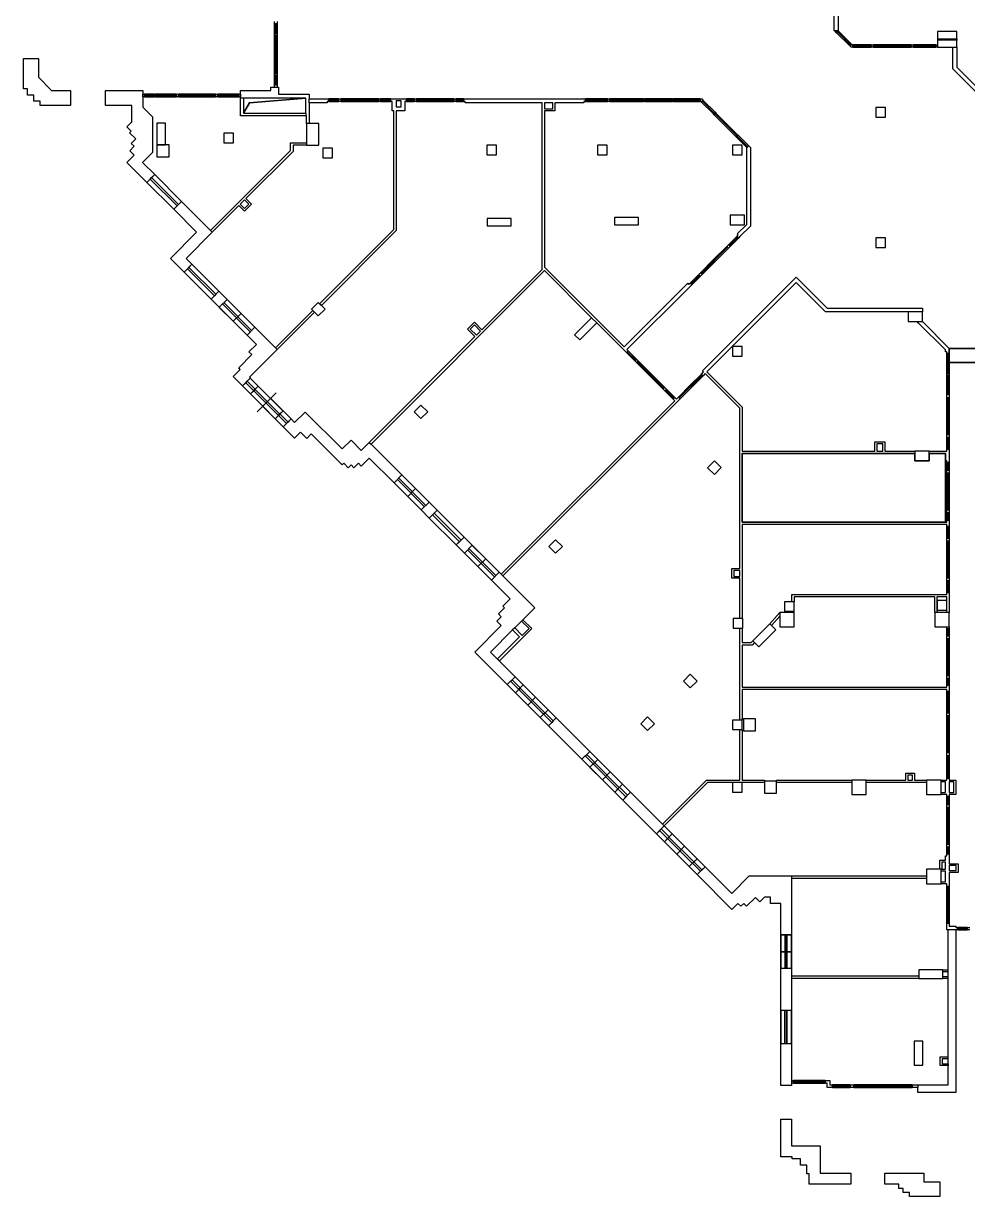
# Model space of a CAD drawing. Header units: millimetres. Extents: x 468 to 77378, y 182 to 76717.
# Drawn here: x 5956 to 45616, y 1164 to 50442 of the extents above; entities that cross this region are included whole.
import ezdxf

# ---------------------------------------------------------------- set-up
doc = ezdxf.new("R2010")
doc.units = ezdxf.units.MM
for name, color, linetype, lineweight in [('01_WALLS', 7, 'Continuous', 35), ('02_ROOMS', 51, 'Continuous', 35), ('03_OPENINGS', 160, 'Continuous', 35)]:
    doc.layers.add(name, color=color, linetype=linetype, lineweight=lineweight)

msp = doc.modelspace()

# ---------------------------------------------------------------- linework, layer by layer
at = {"layer": '01_WALLS', "lineweight": 30}
for p, q in [((40178, 62006), (40178, 50133)), ((40016, 50133), (40016, 53131)), ((16506, 50439), (16506, 50519)), ((16506, 50439), (16546, 50439)), ((16506, 50439), (16608, 50439)), ((16546, 50439), (16565, 50439)), ((16565, 50439), (16608, 50439)), ((16608, 50519), (16608, 50439)), ((16546, 50014), (16506, 50014)), ((16608, 50014), (16506, 50014)), ((16506, 49962), (16506, 50014)), ((16506, 49962), (16608, 49962)), ((16506, 49962), (16608, 49962)), ((16565, 50014), (16546, 50014)), ((16608, 50014), (16565, 50014)), ((16608, 50014), (16608, 49962)), ((40036, 50133), (40016, 50133)), ((40114, 50054), (40036, 50133)), ((40178, 50133), (40036, 50133)), ((40114, 50054), (40185, 50126)), ((40114, 50054), (40144, 50084)), ((40144, 50084), (40158, 50098)), ((40158, 50098), (40185, 50126)), ((40178, 50133), (40185, 50126)), ((40178, 50133), (40178, 50133)), ((44350, 50099), (44350, 49795)), ((45160, 50099), (44350, 50099)), ((44350, 49795), (44350, 49744)), ((44350, 49795), (45160, 49795)), ((45160, 49795), (45160, 50099)), ((45160, 49795), (45160, 49744)), ((40758, 49553), (40686, 49481)), ((40716, 49511), (40686, 49481)), ((40727, 49440), (40686, 49481)), ((40730, 49525), (40716, 49511)), ((40799, 49440), (40727, 49440)), ((40758, 49553), (40730, 49525)), ((40758, 49553), (40769, 49542)), ((40769, 49542), (40799, 49542)), ((40799, 49440), (40799, 49542)), ((40799, 49499), (40799, 49542)), ((40799, 49480), (40799, 49499)), ((40799, 49440), (40799, 49480)), ((41568, 49542), (41672, 49542)), ((41568, 49542), (41568, 49440)), ((41568, 49542), (41568, 49499)), ((41568, 49499), (41568, 49480)), ((41568, 49480), (41568, 49440)), ((41672, 49440), (41568, 49440)), ((41672, 49440), (41672, 49542)), ((41672, 49440), (41672, 49542)), ((43241, 49542), (43343, 49542)), ((43241, 49542), (43241, 49440)), ((43241, 49542), (43241, 49440)), ((43343, 49440), (43241, 49440)), ((43343, 49440), (43343, 49542)), ((43343, 49499), (43343, 49542)), ((43343, 49480), (43343, 49499)), ((43343, 49440), (43343, 49480)), ((44284, 49542), (44350, 49542)), ((44284, 49542), (44284, 49440)), ((44284, 49542), (44284, 49499)), ((44284, 49499), (44284, 49480)), ((44284, 49480), (44284, 49440)), ((44350, 49440), (44284, 49440)), ((44350, 49744), (44350, 49440)), ((45160, 49744), (44350, 49744)), ((44350, 49440), (45160, 49440)), ((44998, 48535), (44998, 49440)), ((45160, 49440), (45160, 49744)), ((45160, 49440), (45160, 48602)), ((5956, 48975), (6584, 48975)), ((5956, 48182), (5956, 48975)), ((5956, 48975), (6584, 48975)), ((5956, 48182), (5956, 48975)), ((6584, 48975), (6584, 48182)), ((6584, 48975), (6584, 48182)), ((16608, 48321), (16506, 48321)), ((16506, 48270), (16506, 48321)), ((16608, 48321), (16506, 48321)), ((16608, 48321), (16608, 48270)), ((47682, 45851), (44998, 48535)), ((45160, 48602), (47671, 46091)), ((5956, 48022), (5956, 48182)), ((5956, 47922), (5956, 48022)), ((5956, 47922), (5956, 48022)), ((5956, 47699), (5956, 47922)), ((5956, 47699), (5956, 47922)), ((6584, 48182), (7138, 47628)), ((16506, 48270), (16546, 48270)), ((16506, 48270), (16608, 48270)), ((16546, 47844), (16506, 47844)), ((16608, 47844), (16506, 47844)), ((16506, 47765), (16506, 47844)), ((16546, 48270), (16565, 48270)), ((16565, 47844), (16546, 47844)), ((16565, 48270), (16608, 48270)), ((16608, 47844), (16565, 47844)), ((16608, 47844), (16608, 47765)), ((6128, 47699), (5956, 47699)), ((6128, 47699), (5956, 47699)), ((6128, 47436), (6128, 47699)), ((6391, 47436), (6128, 47436)), ((6391, 47172), (6391, 47436)), ((7138, 47628), (7930, 47628)), ((7930, 47628), (7930, 47000)), ((9408, 47628), (10968, 47628)), ((9408, 47000), (9408, 47628)), ((10968, 47628), (10968, 47466)), ((10968, 47365), (10968, 47466)), ((10968, 47466), (11044, 47466)), ((10968, 47365), (10968, 46922)), ((11044, 47365), (10968, 47365)), ((11044, 47424), (11044, 47466)), ((11044, 47365), (11044, 47466)), ((11044, 47404), (11044, 47424)), ((11044, 47365), (11044, 47404)), ((11429, 47466), (11429, 47424)), ((11429, 47466), (11479, 47466)), ((11429, 47466), (11429, 47365)), ((11429, 47424), (11429, 47404)), ((11429, 47404), (11429, 47365)), ((11479, 47365), (11429, 47365)), ((11479, 47424), (11479, 47466)), ((11479, 47365), (11479, 47466)), ((11479, 47404), (11479, 47424)), ((11479, 47365), (11479, 47404)), ((12380, 47466), (12380, 47424)), ((12380, 47466), (12482, 47466)), ((12380, 47466), (12380, 47365)), ((12380, 47424), (12380, 47404)), ((12380, 47404), (12380, 47365)), ((12482, 47365), (12380, 47365)), ((12482, 47365), (12482, 47466)), ((12482, 47365), (12482, 47466)), ((14021, 47466), (14021, 47365)), ((14021, 47466), (14117, 47466)), ((14021, 47466), (14021, 47365)), ((14117, 47365), (14021, 47365)), ((14117, 47424), (14117, 47466)), ((14117, 47365), (14117, 47466)), ((14117, 47404), (14117, 47424)), ((14117, 47365), (14117, 47404)), ((14998, 47466), (14998, 47424)), ((14998, 47466), (15079, 47466)), ((14998, 47466), (14998, 47365)), ((14998, 47424), (14998, 47404)), ((14998, 47404), (14998, 47365)), ((15079, 47365), (14998, 47365)), ((15079, 47466), (15079, 47628)), ((15079, 47628), (16344, 47628)), ((15079, 47466), (15079, 47365)), ((15079, 47304), (15079, 47365)), ((16344, 47765), (16506, 47765)), ((16344, 47628), (16344, 47765)), ((16506, 47765), (16608, 47765)), ((16608, 47765), (16668, 47765)), ((16668, 47765), (16668, 47466)), ((16668, 47466), (17954, 47466)), ((17954, 47466), (17954, 47269)), ((6655, 47172), (6391, 47172)), ((6655, 47000), (6655, 47172)), ((6877, 47000), (6655, 47000)), ((6928, 47000), (6877, 47000)), ((6928, 47000), (6878, 47000)), ((7930, 47000), (6928, 47000)), ((10502, 47000), (9408, 47000)), ((10502, 46294), (10502, 47000)), ((10968, 46922), (11373, 46517)), ((15200, 47304), (15079, 47304)), ((15079, 46555), (15079, 47304)), ((16668, 47304), (15200, 47304)), ((15200, 47304), (15200, 46676)), ((17823, 47304), (16668, 47304)), ((17823, 46676), (17823, 47304)), ((17954, 47107), (17954, 47269)), ((17954, 47269), (18714, 47269)), ((17954, 47107), (17954, 46676)), ((18714, 47107), (17954, 47107)), ((18714, 47269), (18779, 47269)), ((18714, 47167), (18714, 47107)), ((18779, 47167), (18714, 47167)), ((18779, 47167), (18779, 47269)), ((18779, 47226), (18779, 47269)), ((18779, 47207), (18779, 47226)), ((18779, 47167), (18779, 47207)), ((19195, 47269), (19245, 47269)), ((19195, 47269), (19195, 47167)), ((19195, 47269), (19195, 47226)), ((19195, 47226), (19195, 47207)), ((19195, 47207), (19195, 47167)), ((19245, 47167), (19195, 47167)), ((19245, 47269), (19296, 47269)), ((19296, 47167), (19245, 47167)), ((19296, 47167), (19296, 47269)), ((19296, 47167), (19296, 47269)), ((20865, 47269), (20865, 47167)), ((20865, 47269), (20961, 47269)), ((20865, 47269), (20865, 47167)), ((20961, 47167), (20865, 47167)), ((20961, 47167), (20961, 47269)), ((20961, 47226), (20961, 47269)), ((20961, 47207), (20961, 47226)), ((20961, 47167), (20961, 47207)), ((21376, 47269), (21447, 47269)), ((21376, 47269), (21376, 47167)), ((21376, 47269), (21376, 47226)), ((21376, 47226), (21376, 47207)), ((21376, 47207), (21376, 47167)), ((21447, 47167), (21376, 47167)), ((21447, 47269), (21609, 47269)), ((21447, 47269), (21609, 47269)), ((21447, 46773), (21447, 47167)), ((21609, 47269), (21984, 47269)), ((21609, 47188), (21609, 46935)), ((21822, 47188), (21609, 47188)), ((21609, 46935), (21822, 46935)), ((21822, 47269), (21984, 47269)), ((21822, 46935), (21822, 47188)), ((21984, 47269), (22050, 47269)), ((21984, 47167), (21984, 46773)), ((22050, 47167), (21984, 47167)), ((22050, 47167), (22050, 47269)), ((22050, 47226), (22050, 47269)), ((22050, 47207), (22050, 47226)), ((22050, 47167), (22050, 47207)), ((22364, 47269), (22465, 47269)), ((22364, 47269), (22364, 47167)), ((22364, 47269), (22364, 47226)), ((22364, 47226), (22364, 47207)), ((22364, 47207), (22364, 47167)), ((22465, 47167), (22364, 47167)), ((22465, 47167), (22465, 47269)), ((22465, 47167), (22465, 47269)), ((24034, 47269), (24130, 47269)), ((24034, 47269), (24034, 47167)), ((24034, 47269), (24034, 47167)), ((24130, 47167), (24034, 47167)), ((24130, 47167), (24130, 47269)), ((24130, 47226), (24130, 47269)), ((24130, 47207), (24130, 47226)), ((24130, 47167), (24130, 47207)), ((24444, 47269), (24515, 47269)), ((24444, 47269), (24444, 47167)), ((24444, 47269), (24444, 47226)), ((24444, 47226), (24444, 47207)), ((24444, 47207), (24444, 47167)), ((24515, 47167), (24444, 47167)), ((24515, 47269), (29497, 47269)), ((24515, 47107), (24515, 47167)), ((27745, 47107), (24515, 47107)), ((27745, 40204), (27745, 47107)), ((28191, 47107), (27846, 47107)), ((27846, 47107), (27846, 46854)), ((27846, 46854), (28191, 46854)), ((28191, 46854), (28191, 47107)), ((29497, 47107), (28272, 47107)), ((28272, 47107), (28272, 46773)), ((29497, 47269), (29568, 47269)), ((29497, 47167), (29497, 47107)), ((29568, 47167), (29497, 47167)), ((29568, 47167), (29568, 47269)), ((29568, 47226), (29568, 47269)), ((29568, 47207), (29568, 47226)), ((29568, 47167), (29568, 47207)), ((30489, 47269), (30595, 47269)), ((30489, 47269), (30489, 47167)), ((30489, 47269), (30489, 47226)), ((30489, 47226), (30489, 47207)), ((30489, 47207), (30489, 47167)), ((30595, 47167), (30489, 47167)), ((30595, 47167), (30595, 47269)), ((30595, 47167), (30595, 47269)), ((32003, 47269), (32053, 47269)), ((32003, 47269), (32003, 47167)), ((32003, 47269), (32003, 47167)), ((32053, 47167), (32003, 47167)), ((32053, 47167), (32053, 47269)), ((32053, 47226), (32053, 47269)), ((32053, 47207), (32053, 47226)), ((32053, 47167), (32053, 47207)), ((33218, 47269), (33266, 47269)), ((33218, 47269), (33218, 47167)), ((33218, 47269), (33218, 47226)), ((33218, 47226), (33218, 47207)), ((33218, 47207), (33218, 47167)), ((33266, 47167), (33218, 47167)), ((33266, 47167), (33266, 47269)), ((33266, 47229), (33266, 47269)), ((33266, 47210), (33266, 47229)), ((33266, 47167), (33266, 47210)), ((34379, 47269), (34451, 47269)), ((34379, 47269), (34379, 47167)), ((34379, 47269), (34379, 47229)), ((34379, 47229), (34379, 47210)), ((34379, 47210), (34379, 47167)), ((34409, 47167), (34379, 47167)), ((34428, 47148), (34409, 47167)), ((34428, 47148), (34500, 47220)), ((34428, 47148), (34458, 47178)), ((34451, 47269), (34500, 47220)), ((34458, 47178), (34472, 47192)), ((34472, 47192), (34500, 47220)), ((41768, 46909), (41768, 46504)), ((42173, 46909), (41768, 46909)), ((42173, 46504), (42173, 46909)), ((11373, 46517), (11373, 45019)), ((17823, 46555), (15079, 46555)), ((15200, 46676), (17823, 46676)), ((17823, 46676), (17823, 46555)), ((17853, 46555), (17823, 46555)), ((17853, 46246), (17853, 46555)), ((17954, 46676), (17954, 46555)), ((17954, 46676), (17954, 46555)), ((17954, 46555), (17954, 46246)), ((21518, 46773), (21447, 46773)), ((21518, 41790), (21518, 46773)), ((21619, 46773), (21619, 41748)), ((21984, 46773), (21619, 46773)), ((28272, 46773), (27846, 46773)), ((27846, 46773), (27846, 40204)), ((35008, 46711), (34937, 46640)), ((34967, 46670), (34937, 46640)), ((34972, 46604), (34937, 46640)), ((34980, 46684), (34967, 46670)), ((34972, 46604), (35044, 46676)), ((34972, 46604), (35002, 46634)), ((35008, 46711), (34980, 46684)), ((35002, 46634), (35016, 46648)), ((35008, 46711), (35044, 46676)), ((35016, 46648), (35044, 46676)), ((41768, 46504), (42173, 46504)), ((10297, 46100), (10497, 46299)), ((10484, 45913), (10297, 46100)), ((10416, 45845), (10484, 45913)), ((10671, 45590), (10416, 45845)), ((10497, 46299), (10502, 46294)), ((11920, 46251), (11565, 46251)), ((11565, 46251), (11565, 45340)), ((11920, 45340), (11920, 46251)), ((14370, 45836), (14370, 45431)), ((14775, 45836), (14370, 45836)), ((14775, 45431), (14775, 45836)), ((17853, 46246), (17853, 45325)), ((18359, 46246), (17853, 46246)), ((18359, 45325), (18359, 46246)), ((10484, 45405), (10671, 45590)), ((10605, 45283), (10484, 45405)), ((11565, 45340), (11920, 45340)), ((11565, 45340), (11565, 44834)), ((12072, 45340), (11565, 45340)), ((12072, 44834), (12072, 45340)), ((14370, 45431), (14775, 45431)), ((17180, 45112), (17180, 45426)), ((17180, 45426), (17853, 45426)), ((35939, 45781), (35867, 45709)), ((35897, 45739), (35867, 45709)), ((35888, 45688), (35867, 45709)), ((35888, 45688), (35960, 45760)), ((35888, 45688), (35918, 45718)), ((35911, 45753), (35897, 45739)), ((35939, 45781), (35911, 45753)), ((35918, 45718), (35932, 45732)), ((35932, 45732), (35960, 45760)), ((35939, 45781), (35960, 45760)), ((10301, 44605), (10606, 44910)), ((10419, 45097), (10605, 45283)), ((10606, 44910), (10419, 45097)), ((11373, 45019), (10960, 44605)), ((15230, 43163), (17180, 45112)), ((17281, 45070), (15302, 43091)), ((17281, 45325), (17281, 45070)), ((17853, 45325), (17281, 45325)), ((17853, 45325), (18359, 45325)), ((18536, 45198), (18536, 44793)), ((18941, 45198), (18536, 45198)), ((18941, 44793), (18941, 45198)), ((25421, 45330), (25421, 44925)), ((25826, 45330), (25421, 45330)), ((25421, 44925), (25826, 44925)), ((25826, 44925), (25826, 45330)), ((30074, 45330), (30074, 44925)), ((30479, 45330), (30074, 45330)), ((30074, 44925), (30479, 44925)), ((30479, 44925), (30479, 45330)), ((35744, 45330), (35744, 44925)), ((36149, 45330), (35744, 45330)), ((35744, 44925), (36149, 44925)), ((36149, 44925), (36149, 45330)), ((36411, 45309), (36339, 45237)), ((36369, 45267), (36339, 45237)), ((36351, 45226), (36339, 45237)), ((36341, 45226), (36351, 45226)), ((36341, 42000), (36341, 45226)), ((36383, 45281), (36369, 45267)), ((36411, 45309), (36383, 45281)), ((36411, 45309), (36494, 45226)), ((36494, 45226), (36503, 45226)), ((36503, 45226), (36503, 41933)), ((11139, 43767), (10301, 44605)), ((10960, 44605), (11468, 44097)), ((11565, 44834), (12072, 44834)), ((18536, 44793), (18941, 44793)), ((11139, 43767), (11468, 44097)), ((11139, 43767), (11276, 43905)), ((11276, 43905), (11340, 43969)), ((11340, 43969), (11468, 44097)), ((12599, 42966), (12270, 42636)), ((12599, 42966), (12471, 42838)), ((12599, 42966), (13816, 41749)), ((14933, 42865), (14990, 42923)), ((14933, 42865), (14990, 42923)), ((14990, 42923), (15230, 43163)), ((15245, 43034), (15062, 42851)), ((15424, 42855), (15245, 43034)), ((15302, 43091), (15538, 42855)), ((12407, 42774), (12270, 42636)), ((13229, 41677), (12270, 42636)), ((12471, 42838), (12407, 42774)), ((13816, 41749), (14933, 42865)), ((15005, 42794), (13888, 41677)), ((15241, 42558), (15005, 42794)), ((15062, 42851), (15241, 42672)), ((15241, 42672), (15424, 42855)), ((15538, 42855), (15241, 42558)), ((35643, 42393), (35643, 41988)), ((36250, 42393), (35643, 42393)), ((36250, 41988), (36250, 42393)), ((25437, 42242), (25437, 41938)), ((26449, 42242), (25437, 42242)), ((25437, 41938), (26449, 41938)), ((26449, 41938), (26449, 42242)), ((30783, 42292), (30783, 41988)), ((31795, 42292), (30783, 42292)), ((30783, 41988), (31795, 41988)), ((31795, 41988), (31795, 42292)), ((35643, 41988), (36250, 41988)), ((35943, 41602), (36341, 42000)), ((36503, 41933), (36057, 41487)), ((12127, 40574), (13229, 41677)), ((13888, 41677), (12785, 40574)), ((13816, 41749), (13888, 41677)), ((13816, 41749), (13888, 41677)), ((18398, 38670), (21518, 41790)), ((21619, 41748), (18470, 38598)), ((35939, 41512), (35985, 41559)), ((35939, 41512), (36011, 41441)), ((35939, 41512), (35969, 41482)), ((35985, 41559), (35943, 41602)), ((35969, 41482), (35983, 41468)), ((35983, 41468), (36011, 41441)), ((36057, 41487), (36011, 41441)), ((41768, 41442), (41768, 41037)), ((42173, 41442), (41768, 41442)), ((42173, 41037), (42173, 41442)), ((35502, 41076), (35574, 41147)), ((35502, 41076), (35574, 41004)), ((35502, 41076), (35574, 41004)), ((35645, 41076), (35574, 41147)), ((35604, 41117), (35574, 41147)), ((35645, 41076), (35574, 41004)), ((35618, 41103), (35604, 41117)), ((35645, 41076), (35618, 41103)), ((41768, 41037), (42173, 41037)), ((12706, 39994), (12127, 40574)), ((12785, 40574), (13036, 40324)), ((12706, 39994), (13036, 40324)), ((12706, 39994), (12844, 40132)), ((12844, 40132), (12908, 40196)), ((12908, 40196), (13036, 40324)), ((27845, 40062), (20557, 32774)), ((25218, 37578), (27746, 40107)), ((27745, 40163), (27745, 40204)), ((27745, 40163), (27745, 40204)), ((27745, 40107), (27745, 40163)), ((27746, 40107), (27745, 40107)), ((29825, 38083), (27845, 40062)), ((27846, 40204), (31196, 36855)), ((34324, 39898), (34392, 39966)), ((34464, 39894), (34392, 39966)), ((34464, 39894), (34392, 39966)), ((31196, 36855), (33866, 39526)), ((34324, 39898), (34354, 39868)), ((34324, 39898), (34396, 39826)), ((34354, 39868), (34368, 39854)), ((34368, 39854), (34396, 39826)), ((34464, 39894), (34396, 39826)), ((34482, 35846), (38420, 39783)), ((38420, 39554), (34668, 35803)), ((38420, 39783), (39718, 38485)), ((39651, 38323), (38420, 39554)), ((14167, 39193), (13838, 38863)), ((13975, 39001), (13838, 38863)), ((14039, 39065), (13975, 39001)), ((14167, 39193), (14039, 39065)), ((14167, 39193), (14508, 38851)), ((33981, 39411), (31310, 36740)), ((14179, 38522), (13838, 38863)), ((14179, 38522), (14508, 38851)), ((14179, 38522), (14508, 38851)), ((18341, 38727), (18055, 38441)), ((18055, 38441), (18341, 38154)), ((18627, 38441), (18341, 38727)), ((18341, 38154), (18627, 38441)), ((18470, 38598), (18398, 38670)), ((39718, 38485), (43722, 38485)), ((43722, 38485), (43722, 38323)), ((16544, 36816), (18112, 38384)), ((18183, 38312), (16616, 36744)), ((29825, 38083), (29109, 37367)), ((30040, 37868), (29825, 38083)), ((43115, 38323), (39651, 38323)), ((43115, 38323), (43115, 37918)), ((43722, 38323), (43115, 38323)), ((43722, 37918), (43722, 38323)), ((15680, 37680), (15351, 37350)), ((15680, 37680), (15351, 37350)), ((15680, 37680), (16544, 36816)), ((24609, 37600), (24903, 37893)), ((24924, 37285), (24609, 37600)), ((24903, 37779), (24724, 37600)), ((24724, 37600), (24981, 37342)), ((24903, 37893), (25218, 37578)), ((25160, 37521), (24903, 37779)), ((24981, 37342), (25160, 37521)), ((29324, 37152), (30040, 37868)), ((31239, 36669), (30040, 37868)), ((43115, 37918), (43722, 37918)), ((43560, 37851), (43493, 37918)), ((44684, 36727), (43560, 37851)), ((43722, 37918), (44846, 36794)), ((15739, 36962), (15351, 37350)), ((15427, 36651), (15739, 36962)), ((20485, 32846), (24924, 37285)), ((29109, 37367), (29324, 37152)), ((14998, 35978), (15549, 36529)), ((15549, 36529), (15427, 36651)), ((16616, 36744), (15449, 35577)), ((16544, 36816), (16616, 36744)), ((31289, 36619), (31239, 36669)), ((31289, 36619), (31360, 36690)), ((31289, 36619), (31317, 36647)), ((31310, 36740), (31360, 36690)), ((31317, 36647), (31331, 36660)), ((31331, 36660), (31360, 36690)), ((35744, 36875), (35744, 36470)), ((36149, 36875), (35744, 36875)), ((35744, 36470), (36149, 36470)), ((36149, 36470), (36149, 36875)), ((44684, 36653), (44684, 36727)), ((44745, 36653), (44684, 36653)), ((44745, 36587), (44745, 36653)), ((44745, 36587), (44784, 36587)), ((44745, 36587), (44846, 36587)), ((44784, 36587), (44804, 36587)), ((44804, 36587), (44846, 36587)), ((44846, 36794), (44846, 36653)), ((44846, 36653), (44846, 36587)), ((15066, 35910), (14998, 35978)), ((31718, 36332), (31647, 36261)), ((31675, 36289), (31647, 36261)), ((31714, 36193), (31647, 36261)), ((31689, 36302), (31675, 36289)), ((31718, 36332), (31689, 36302)), ((31714, 36193), (31786, 36265)), ((31714, 36193), (31786, 36265)), ((31718, 36332), (31786, 36265)), ((14761, 35606), (15066, 35910)), ((15153, 35214), (14761, 35606)), ((15153, 35214), (15482, 35543)), ((15354, 35416), (15482, 35543)), ((15449, 35577), (15482, 35543)), ((34439, 35716), (34525, 35803)), ((34439, 35716), (34510, 35645)), ((34439, 35716), (34510, 35645)), ((34525, 35803), (34482, 35846)), ((34597, 35731), (34510, 35645)), ((36048, 34280), (34597, 35731)), ((34668, 35803), (36149, 34322)), ((44784, 35736), (44745, 35736)), ((44745, 35686), (44745, 35736)), ((44846, 35736), (44745, 35736)), ((44745, 35686), (44784, 35686)), ((44745, 35686), (44846, 35686)), ((44804, 35736), (44784, 35736)), ((44784, 35686), (44804, 35686)), ((44846, 35736), (44804, 35736)), ((44804, 35686), (44846, 35686)), ((44846, 35736), (44846, 35686)), ((15153, 35214), (15291, 35352)), ((15291, 35352), (15354, 35416)), ((32896, 35155), (32824, 35084)), ((32896, 35155), (32824, 35084)), ((32896, 35011), (32824, 35084)), ((32896, 35155), (32968, 35083)), ((32896, 35011), (32968, 35083)), ((32896, 35011), (32924, 35039)), ((32924, 35039), (32938, 35053)), ((32938, 35053), (32968, 35083)), ((26027, 27304), (33315, 34593)), ((33387, 34521), (26098, 27233)), ((33326, 34725), (33254, 34654)), ((33282, 34681), (33254, 34654)), ((33315, 34593), (33254, 34654)), ((33296, 34695), (33282, 34681)), ((33326, 34725), (33296, 34695)), ((33326, 34725), (33387, 34664)), ((33387, 34664), (33472, 34750)), ((33458, 34593), (33387, 34521)), ((33458, 34593), (33387, 34521)), ((33544, 34678), (33458, 34593)), ((33544, 34678), (33472, 34750)), ((33544, 34678), (33472, 34750)), ((44784, 34835), (44745, 34835)), ((44745, 34734), (44745, 34835)), ((44846, 34835), (44745, 34835)), ((44745, 34734), (44846, 34734)), ((44745, 34734), (44846, 34734)), ((44804, 34835), (44784, 34835)), ((44846, 34835), (44804, 34835)), ((44846, 34835), (44846, 34734)), ((17349, 33676), (17793, 34120)), ((17793, 34120), (19347, 32567)), ((22654, 34414), (22368, 34127)), ((22368, 34127), (22655, 33841)), ((22941, 34127), (22654, 34414)), ((22655, 33841), (22941, 34127)), ((36048, 27550), (36048, 34280)), ((36149, 34322), (36149, 32481)), ((17198, 33828), (16868, 33499)), ((17006, 33636), (16868, 33499)), ((17070, 33700), (17006, 33636)), ((17198, 33828), (17070, 33700)), ((17198, 33828), (17349, 33676)), ((17349, 33018), (16868, 33499)), ((17600, 33268), (17349, 33018)), ((17854, 33014), (17600, 33268)), ((18040, 33200), (17854, 33014)), ((19340, 31901), (18040, 33200)), ((44846, 33165), (44745, 33165)), ((44745, 33063), (44745, 33165)), ((44846, 33165), (44745, 33165)), ((44745, 33063), (44846, 33063)), ((44745, 33063), (44787, 33063)), ((44787, 33063), (44807, 33063)), ((44807, 33063), (44846, 33063)), ((44846, 33165), (44846, 33063)), ((19347, 32567), (19719, 32939)), ((19719, 32939), (20149, 32509)), ((20149, 32509), (20485, 32846)), ((20485, 32846), (20557, 32774)), ((20557, 32774), (21857, 31474)), ((41724, 32870), (42143, 32870)), ((41724, 32481), (41724, 32870)), ((42062, 32789), (41805, 32789)), ((41805, 32789), (41805, 32481)), ((42062, 32481), (42062, 32789)), ((42143, 32870), (42143, 32481)), ((44745, 32481), (44745, 32547)), ((44846, 32547), (44745, 32547)), ((44787, 32547), (44745, 32547)), ((44807, 32547), (44787, 32547)), ((44846, 32547), (44807, 32547)), ((44846, 32547), (44846, 32481)), ((20485, 32187), (20149, 31851)), ((21528, 31144), (20485, 32187)), ((34979, 32069), (34693, 31782)), ((35266, 31783), (34979, 32069)), ((36149, 32481), (41724, 32481)), ((36149, 32380), (36149, 29494)), ((43398, 32380), (36149, 32380)), ((41805, 32481), (42062, 32481)), ((42143, 32481), (43398, 32481)), ((43398, 32481), (43398, 32076)), ((44006, 32481), (43398, 32481)), ((43398, 32076), (44006, 32076)), ((44006, 32481), (44745, 32481)), ((44006, 32076), (44006, 32481)), ((44684, 32380), (44006, 32380)), ((44684, 32076), (44684, 32380)), ((44745, 32076), (44684, 32076)), ((44745, 32010), (44745, 32076)), ((44846, 32481), (44846, 32076)), ((44846, 32076), (44846, 32010)), ((19408, 31969), (19340, 31901)), ((19597, 31779), (19408, 31969)), ((19719, 31901), (19597, 31779)), ((19841, 31779), (19719, 31901)), ((20031, 31969), (19841, 31779)), ((20149, 31851), (20031, 31969)), ((34693, 31782), (34980, 31496)), ((34980, 31496), (35266, 31783)), ((44745, 32010), (44846, 32010)), ((44745, 32010), (44784, 32010)), ((44784, 32010), (44804, 32010)), ((44804, 32010), (44846, 32010)), ((21528, 31144), (21857, 31474)), ((21528, 31144), (21857, 31474)), ((22993, 30338), (22664, 30008)), ((22993, 30338), (22664, 30008)), ((22993, 30338), (23335, 29996)), ((23005, 29667), (22664, 30008)), ((23005, 29667), (23143, 29805)), ((23143, 29805), (23207, 29868)), ((23207, 29868), (23335, 29996)), ((36149, 29494), (38974, 29494)), ((36149, 29393), (36149, 25444)), ((38974, 29393), (36149, 29393)), ((38974, 29494), (44745, 29494)), ((44745, 29393), (38974, 29393)), ((44846, 29565), (44745, 29565)), ((44745, 29494), (44745, 29565)), ((44784, 29565), (44745, 29565)), ((44745, 29327), (44745, 29393)), ((44745, 29327), (44846, 29327)), ((44745, 29327), (44784, 29327)), ((44804, 29565), (44784, 29565)), ((44784, 29327), (44804, 29327)), ((44846, 29565), (44804, 29565)), ((44804, 29327), (44846, 29327)), ((44846, 29565), (44846, 29494)), ((44846, 29494), (44846, 29327)), ((24466, 28865), (24137, 28536)), ((24274, 28673), (24137, 28536)), ((24338, 28737), (24274, 28673)), ((24466, 28865), (24338, 28737)), ((24466, 28865), (24807, 28524)), ((28310, 28757), (28024, 28470)), ((28597, 28471), (28310, 28757)), ((44745, 28760), (44745, 28811)), ((44846, 28811), (44745, 28811)), ((44784, 28811), (44745, 28811)), ((44745, 28710), (44745, 28760)), ((44745, 28710), (44846, 28710)), ((44745, 28710), (44846, 28710)), ((44804, 28811), (44784, 28811)), ((44846, 28811), (44804, 28811)), ((44846, 28811), (44846, 28760)), ((44846, 28760), (44846, 28710)), ((24478, 28194), (24137, 28536)), ((24478, 28194), (24807, 28524)), ((24478, 28194), (24807, 28524)), ((28024, 28470), (28311, 28184)), ((28311, 28184), (28597, 28471)), ((25943, 27388), (25614, 27059)), ((25943, 27388), (25614, 27059)), ((25943, 27388), (26027, 27304)), ((26027, 27304), (26098, 27233)), ((26098, 27233), (27437, 25894)), ((35713, 27550), (36048, 27550)), ((35713, 27135), (35713, 27550)), ((36048, 27135), (35713, 27135)), ((36048, 27469), (35794, 27469)), ((35794, 27469), (35794, 27216)), ((35794, 27216), (36048, 27216)), ((36048, 27216), (36048, 27469)), ((36048, 25444), (36048, 27135)), ((44846, 27140), (44745, 27140)), ((44745, 27044), (44745, 27140)), ((44846, 27140), (44745, 27140)), ((44846, 27140), (44846, 27044)), ((26399, 26273), (25614, 27059)), ((44745, 27044), (44846, 27044)), ((44745, 27044), (44784, 27044)), ((44784, 27044), (44804, 27044)), ((44804, 27044), (44846, 27044)), ((26091, 25966), (26399, 26273)), ((37931, 26153), (37931, 25748)), ((38336, 26153), (37931, 26153)), ((38235, 26153), (38235, 26457)), ((38235, 26457), (44745, 26457)), ((38336, 26355), (38336, 26153)), ((44239, 26355), (38336, 26355)), ((38336, 25748), (38336, 26153)), ((44239, 25748), (44239, 26355)), ((44320, 26355), (44320, 25748)), ((44745, 26355), (44320, 26355)), ((44340, 26204), (44340, 25799)), ((44745, 26204), (44340, 26204)), ((44846, 26528), (44745, 26528)), ((44745, 26457), (44745, 26528)), ((44784, 26528), (44745, 26528)), ((44745, 26204), (44745, 26355)), ((44745, 25799), (44745, 26204)), ((44804, 26528), (44784, 26528)), ((44846, 26528), (44804, 26528)), ((44846, 26528), (44846, 25697)), ((25905, 25643), (26159, 25897)), ((26027, 25522), (25905, 25643)), ((26159, 25897), (26091, 25966)), ((27437, 25894), (26936, 25393)), ((37297, 25209), (37728, 25697)), ((37728, 25697), (37728, 25090)), ((38336, 25697), (37728, 25697)), ((37931, 25748), (37931, 25697)), ((37931, 25748), (38336, 25748)), ((38336, 25697), (38336, 25748)), ((38336, 25090), (38336, 25697)), ((44239, 25697), (44239, 25748)), ((44239, 25697), (44239, 25090)), ((44846, 25697), (44239, 25697)), ((44320, 25748), (44340, 25748)), ((44340, 25799), (44745, 25799)), ((44340, 25748), (44340, 25697)), ((44745, 25697), (44745, 25799)), ((44846, 25090), (44846, 25697)), ((24917, 24032), (26030, 25146)), ((25841, 25335), (26027, 25522)), ((26030, 25146), (25841, 25335)), ((26879, 25335), (26592, 25049)), ((26936, 25393), (26879, 25335)), ((27194, 25020), (26879, 25335)), ((26936, 25393), (27308, 25020)), ((35774, 25444), (35774, 25039)), ((36179, 25444), (35774, 25444)), ((36179, 25039), (36179, 25444)), ((37313, 25225), (36597, 24509)), ((37564, 24974), (37313, 25225)), ((37728, 25544), (37384, 25154)), ((26506, 24963), (25576, 24032)), ((25863, 23747), (26793, 24677)), ((26965, 24677), (25948, 23661)), ((26592, 25049), (26506, 24963)), ((26793, 24677), (26506, 24963)), ((26592, 25049), (26907, 24734)), ((26907, 24734), (27194, 25020)), ((27308, 25020), (26965, 24677)), ((35774, 25039), (36179, 25039)), ((36048, 23065), (36048, 25039)), ((36149, 25039), (36149, 24432)), ((36848, 24258), (37564, 24974)), ((37728, 25090), (38336, 25090)), ((44239, 25090), (44846, 25090)), ((44745, 25024), (44745, 25090)), ((44745, 25024), (44784, 25024)), ((44745, 25024), (44846, 25024)), ((44784, 24710), (44745, 24710)), ((44745, 24609), (44745, 24710)), ((44846, 24710), (44745, 24710)), ((44784, 25024), (44804, 25024)), ((44804, 24710), (44784, 24710)), ((44804, 25024), (44846, 25024)), ((44846, 24710), (44804, 24710)), ((44846, 25090), (44846, 25024)), ((44846, 24710), (44846, 24609)), ((36149, 24432), (36520, 24432)), ((36562, 24330), (36149, 24330)), ((36149, 24330), (36149, 23065)), ((36520, 24432), (36597, 24509)), ((36669, 24437), (36562, 24330)), ((36597, 24509), (36848, 24258)), ((44745, 24609), (44846, 24609)), ((44745, 24609), (44846, 24609)), ((26279, 22671), (24917, 24032)), ((25576, 24032), (26608, 23000)), ((25948, 23661), (25863, 23747)), ((26279, 22671), (26608, 23000)), ((26279, 22671), (26416, 22808)), ((26416, 22808), (26480, 22872)), ((26480, 22872), (26608, 23000)), ((33966, 23102), (33680, 22815)), ((33680, 22815), (33967, 22529)), ((34253, 22815), (33966, 23102)), ((33967, 22529), (34253, 22815)), ((36048, 21182), (36048, 23065)), ((36149, 23065), (36149, 22559)), ((44745, 22943), (44745, 23040)), ((44846, 23040), (44745, 23040)), ((44846, 23040), (44745, 23040)), ((44745, 22943), (44784, 22943)), ((44745, 22943), (44846, 22943)), ((44784, 22943), (44804, 22943)), ((44804, 22943), (44846, 22943)), ((44846, 23040), (44846, 22943)), ((36149, 22559), (44745, 22559)), ((36149, 22458), (36149, 21232)), ((44745, 22458), (36149, 22458)), ((44784, 22629), (44745, 22629)), ((44745, 22559), (44745, 22629)), ((44846, 22629), (44745, 22629)), ((44745, 22392), (44745, 22458)), ((44745, 22392), (44784, 22392)), ((44745, 22392), (44846, 22392)), ((44804, 22629), (44784, 22629)), ((44784, 22392), (44804, 22392)), ((44846, 22629), (44804, 22629)), ((44804, 22392), (44846, 22392)), ((44846, 22629), (44846, 22392)), ((28338, 21270), (28008, 20941)), ((28338, 21270), (28210, 21143)), ((28338, 21270), (29742, 19866)), ((32176, 21312), (31890, 21025)), ((32463, 21025), (32176, 21312)), ((36149, 21182), (36149, 21232)), ((36149, 21232), (36199, 21232)), ((36149, 21182), (36149, 21232)), ((36199, 21232), (36199, 20726)), ((36706, 21232), (36199, 21232)), ((36706, 20726), (36706, 21232)), ((44784, 21470), (44745, 21470)), ((44745, 21369), (44745, 21470)), ((44846, 21470), (44745, 21470)), ((44745, 21369), (44846, 21369)), ((44745, 21369), (44846, 21369)), ((44804, 21470), (44784, 21470)), ((44846, 21470), (44804, 21470)), ((44846, 21470), (44846, 21369)), ((28146, 21079), (28008, 20941)), ((29413, 19536), (28008, 20941)), ((28210, 21143), (28146, 21079)), ((31890, 21025), (32177, 20739)), ((32177, 20739), (32463, 21025)), ((35744, 21182), (35744, 20777)), ((36149, 21182), (35744, 21182)), ((35744, 20777), (36149, 20777)), ((36048, 18660), (36048, 20777)), ((36149, 20777), (36149, 21182)), ((36149, 20726), (36149, 20777)), ((36149, 20726), (36149, 20777)), ((36149, 20726), (36149, 18660)), ((36199, 20726), (36149, 20726)), ((36199, 20726), (36706, 20726)), ((29415, 19535), (29744, 19864)), ((29552, 19672), (29616, 19736)), ((29616, 19736), (29744, 19864)), ((29742, 19866), (29744, 19864)), ((44846, 19800), (44745, 19800)), ((44745, 19698), (44745, 19800)), ((44846, 19800), (44745, 19800)), ((44846, 19800), (44846, 19698)), ((29415, 19535), (29413, 19536)), ((29415, 19535), (29552, 19672)), ((44745, 19698), (44787, 19698)), ((44745, 19698), (44846, 19698)), ((44787, 19698), (44807, 19698)), ((44807, 19698), (44846, 19698)), ((43024, 18944), (43388, 18944)), ((43024, 18660), (43024, 18944)), ((43307, 18863), (43105, 18863)), ((43105, 18863), (43105, 18660)), ((43307, 18660), (43307, 18863)), ((43388, 18944), (43388, 18660)), ((44787, 18726), (44745, 18726)), ((44745, 18660), (44745, 18726)), ((44846, 18726), (44745, 18726)), ((44807, 18726), (44787, 18726)), ((44846, 18726), (44807, 18726)), ((44846, 18726), (44846, 18660)), ((32800, 16809), (34651, 18660)), ((34693, 18559), (32871, 16737)), ((34651, 18660), (36048, 18660)), ((35744, 18559), (34693, 18559)), ((35744, 18559), (35744, 18154)), ((36149, 18559), (35744, 18559)), ((36149, 18660), (37090, 18660)), ((36149, 18154), (36149, 18559)), ((37090, 18559), (36149, 18559)), ((37090, 18660), (37090, 18610)), ((37090, 18610), (37090, 18104)), ((37597, 18610), (37090, 18610)), ((37597, 18660), (40756, 18660)), ((37597, 18610), (37597, 18660)), ((37597, 18104), (37597, 18610)), ((40756, 18559), (37597, 18559)), ((40756, 18660), (40756, 18053)), ((41363, 18660), (40756, 18660)), ((41363, 18053), (41363, 18660)), ((41363, 18660), (43024, 18660)), ((43894, 18559), (41363, 18559)), ((43105, 18660), (43307, 18660)), ((43388, 18660), (43894, 18660)), ((43894, 18660), (43894, 18053)), ((44502, 18660), (43894, 18660)), ((44502, 18053), (44502, 18660)), ((44502, 18660), (44745, 18660)), ((44684, 18579), (44502, 18579)), ((44684, 18134), (44684, 18579)), ((44846, 18660), (45120, 18660)), ((44846, 18579), (44846, 18134)), ((45039, 18579), (44846, 18579)), ((45039, 18134), (45039, 18579)), ((45120, 18660), (45120, 18053)), ((31459, 18149), (31130, 17819)), ((31268, 17957), (31130, 17819)), ((32543, 16406), (31130, 17819)), ((31332, 18021), (31268, 17957)), ((31459, 18149), (31332, 18021)), ((31459, 18149), (32800, 16809)), ((35744, 18154), (36149, 18154)), ((37090, 18104), (37597, 18104)), ((40756, 18053), (41363, 18053)), ((43894, 18053), (44502, 18053)), ((44502, 18134), (44684, 18134)), ((44745, 18053), (44502, 18053)), ((44745, 17982), (44745, 18053)), ((44745, 17982), (44787, 17982)), ((44745, 17982), (44846, 17982)), ((44787, 17982), (44807, 17982)), ((44807, 17982), (44846, 17982)), ((44846, 18134), (45039, 18134)), ((45120, 18053), (44846, 18053)), ((44846, 18053), (44846, 17982)), ((44787, 17618), (44745, 17618)), ((44745, 17521), (44745, 17618)), ((44846, 17618), (44745, 17618)), ((44745, 17521), (44846, 17521)), ((44745, 17521), (44846, 17521)), ((44807, 17618), (44787, 17618)), ((44846, 17618), (44807, 17618)), ((44846, 17618), (44846, 17521)), ((32800, 16809), (32871, 16737)), ((32543, 16406), (32872, 16736)), ((32543, 16406), (32681, 16544)), ((32681, 16544), (32745, 16608)), ((32745, 16608), (32872, 16736)), ((32871, 16737), (32872, 16736)), ((44846, 15952), (44745, 15952)), ((44745, 15856), (44745, 15952)), ((44846, 15952), (44745, 15952)), ((44745, 15856), (44784, 15856)), ((44745, 15856), (44846, 15856)), ((44784, 15856), (44804, 15856)), ((44804, 15856), (44846, 15856)), ((44846, 15952), (44846, 15856)), ((44458, 14914), (44458, 15289)), ((44458, 15289), (44684, 15289)), ((44684, 15289), (44684, 15471)), ((44684, 15471), (44745, 15471)), ((44784, 15542), (44745, 15542)), ((44745, 15471), (44745, 15542)), ((44846, 15542), (44745, 15542)), ((44804, 15542), (44784, 15542)), ((44846, 15542), (44804, 15542)), ((44846, 15542), (44846, 15471)), ((44846, 15471), (44846, 15147)), ((34588, 15020), (34259, 14691)), ((34396, 14829), (34259, 14691)), ((34460, 14892), (34396, 14829)), ((34588, 15020), (34460, 14892)), ((34588, 15020), (35713, 13895)), ((43894, 14914), (43894, 14307)), ((44502, 14914), (43894, 14914)), ((44502, 14307), (44502, 14914)), ((44684, 14833), (44502, 14833)), ((44539, 15208), (44539, 14914)), ((44684, 15208), (44539, 15208)), ((44539, 14914), (44684, 14914)), ((44684, 14914), (44684, 15208)), ((44684, 14388), (44684, 14833)), ((44846, 15147), (45221, 15147)), ((44846, 15066), (44846, 14864)), ((45140, 15066), (44846, 15066)), ((44846, 14864), (45140, 14864)), ((45140, 14864), (45140, 15066)), ((45221, 15147), (45221, 14783)), ((35721, 13229), (34259, 14691)), ((35713, 13895), (36449, 14631)), ((36449, 14631), (38214, 14631)), ((38214, 14631), (38214, 14529)), ((38214, 14631), (43894, 14631)), ((38214, 14529), (38214, 12163)), ((43894, 14529), (38214, 14529)), ((43894, 14307), (44502, 14307)), ((44502, 14388), (44684, 14388)), ((44745, 14307), (44502, 14307)), ((44745, 14205), (44745, 14307)), ((44846, 14783), (44846, 14307)), ((45221, 14783), (44846, 14783)), ((44846, 14307), (44846, 14205)), ((44745, 14205), (44846, 14205)), ((44745, 14205), (44846, 14205)), ((35971, 13480), (35721, 13229)), ((36093, 13358), (35971, 13480)), ((36215, 13479), (36093, 13358)), ((36336, 13358), (36215, 13479)), ((36708, 13730), (36336, 13358)), ((36895, 13544), (36708, 13730)), ((37090, 13740), (36895, 13544)), ((37090, 13740), (37090, 13740)), ((37333, 13740), (37090, 13740)), ((37333, 13476), (37333, 13740)), ((37769, 13477), (37333, 13476)), ((37769, 12163), (37769, 13477)), ((44846, 12636), (44745, 12636)), ((44745, 12363), (44745, 12636)), ((44846, 12636), (44745, 12636)), ((44806, 12363), (44745, 12363)), ((45130, 12363), (44806, 12363)), ((44806, 10682), (44806, 12363)), ((44846, 12636), (44846, 12525)), ((44846, 12525), (45130, 12525)), ((45130, 12525), (45130, 12464)), ((45130, 12464), (45211, 12464)), ((45130, 12363), (45130, 5528)), ((45211, 12363), (45130, 12363)), ((45211, 12425), (45211, 12464)), ((45211, 12363), (45211, 12464)), ((45211, 12405), (45211, 12425)), ((45211, 12363), (45211, 12405)), ((45606, 12464), (45606, 12425)), ((45606, 12464), (45707, 12464)), ((45606, 12464), (45606, 12363)), ((45606, 12425), (45606, 12405)), ((45606, 12405), (45606, 12363)), ((45707, 12363), (45606, 12363)), ((38214, 10740), (37769, 10740)), ((38214, 10740), (37769, 10740)), ((37769, 8991), (37769, 10740)), ((38214, 10740), (38214, 10429)), ((38214, 10429), (38214, 10328)), ((38214, 10429), (43570, 10429)), ((43570, 10682), (43570, 10328)), ((44583, 10682), (43570, 10682)), ((44583, 10328), (44583, 10682)), ((44583, 10682), (44806, 10682)), ((44806, 10601), (44583, 10601)), ((44583, 10409), (44806, 10409)), ((44806, 10601), (44806, 10682)), ((44806, 10409), (44806, 10601)), ((44806, 10328), (44806, 10409)), ((38214, 10328), (38214, 8991)), ((43570, 10328), (38214, 10328)), ((43570, 10328), (44583, 10328)), ((44806, 10328), (44583, 10328)), ((44806, 7027), (44806, 10328)), ((37769, 8991), (37942, 8991)), ((37769, 8991), (38214, 8991)), ((37942, 8991), (38028, 8991)), ((38028, 8991), (38214, 8991)), ((37942, 7574), (37769, 7574)), ((38214, 7574), (37769, 7574)), ((37769, 5832), (37769, 7574)), ((38028, 7574), (37942, 7574)), ((38214, 7574), (38028, 7574)), ((38214, 7574), (38214, 6035)), ((43732, 7695), (43378, 7695)), ((43378, 7695), (43378, 6683)), ((43732, 6683), (43732, 7695)), ((44472, 7027), (44806, 7027)), ((44472, 6662), (44472, 7027)), ((44806, 6946), (44553, 6946)), ((44553, 6946), (44553, 6743)), ((44806, 6946), (44806, 7027)), ((44806, 6743), (44806, 6946)), ((43378, 6683), (43732, 6683)), ((44806, 6662), (44472, 6662)), ((44553, 6743), (44806, 6743)), ((44806, 6743), (44806, 6662)), ((44806, 5852), (44806, 6662)), ((38214, 6035), (38214, 5933)), ((38214, 6035), (38214, 5933)), ((38214, 6035), (38308, 6035)), ((38214, 5933), (38214, 5832)), ((38308, 5933), (38214, 5933)), ((38308, 5995), (38308, 6035)), ((38308, 5933), (38308, 6035)), ((38308, 5976), (38308, 5995)), ((38308, 5933), (38308, 5976)), ((39634, 6035), (39634, 5995)), ((39634, 6035), (39824, 6035)), ((39634, 6035), (39634, 5933)), ((39634, 5995), (39634, 5976)), ((39634, 5976), (39634, 5933)), ((39723, 5933), (39634, 5933)), ((39723, 5751), (39723, 5933)), ((39824, 6035), (39824, 5852)), ((38214, 5832), (37769, 5832)), ((39940, 5751), (39723, 5751)), ((39824, 5852), (39940, 5852)), ((39940, 5810), (39940, 5852)), ((39940, 5751), (39940, 5852)), ((39940, 5790), (39940, 5810)), ((39940, 5751), (39940, 5790)), ((40679, 5852), (40679, 5810)), ((40679, 5852), (40833, 5852)), ((40679, 5852), (40679, 5751)), ((40679, 5810), (40679, 5790)), ((40679, 5790), (40679, 5751)), ((40833, 5751), (40679, 5751)), ((40833, 5751), (40833, 5852)), ((40833, 5751), (40833, 5852)), ((43283, 5852), (43530, 5852)), ((43283, 5852), (43283, 5751)), ((43283, 5852), (43283, 5751)), ((43530, 5751), (43283, 5751)), ((43530, 5852), (43530, 5751)), ((43530, 5852), (44806, 5852)), ((43530, 5528), (43530, 5751)), ((45130, 5528), (43530, 5528)), ((37769, 2835), (37769, 4415)), ((37769, 4415), (38214, 4415)), ((38214, 4415), (38214, 3301)), ((38214, 3301), (39429, 3301)), ((39429, 3301), (39429, 2147)), ((38245, 2835), (37769, 2835)), ((38245, 2744), (38245, 2835)), ((38604, 2744), (38245, 2744)), ((38604, 2481), (38604, 2744)), ((38867, 2481), (38604, 2481)), ((38867, 2121), (38867, 2481)), ((38963, 2121), (38867, 2121)), ((38963, 1681), (38963, 2121)), ((39429, 2147), (40712, 2147)), ((40712, 2147), (40712, 1681)), ((42136, 1681), (42136, 2147)), ((42136, 2147), (43783, 2147)), ((43783, 2147), (43783, 1782)), ((40712, 1681), (38963, 1681)), ((42735, 1681), (42136, 1681)), ((42735, 1509), (42735, 1681)), ((42907, 1509), (42735, 1509)), ((42907, 1337), (42907, 1509)), ((43783, 1782), (44451, 1782)), ((44451, 1782), (44451, 1164)), ((43171, 1337), (42907, 1337)), ((43171, 1164), (43171, 1337)), ((44451, 1164), (43171, 1164))]:
    msp.add_line(p, q, dxfattribs=at)
at = {"layer": '01_WALLS', "ltscale": 0.1}
for p, q in [((16506, 50439), (16506, 50014)), ((16555, 50439), (16555, 50014)), ((16608, 50439), (16608, 50014)), ((16506, 49962), (16506, 48321)), ((16506, 49962), (16506, 49141)), ((16557, 49962), (16557, 48321)), ((16608, 49962), (16608, 48321)), ((16608, 49962), (16608, 49141)), ((40686, 49481), (40114, 50054)), ((40723, 49518), (40151, 50091)), ((40758, 49553), (40185, 50126)), ((40799, 49542), (41568, 49542)), ((40799, 49490), (41568, 49490)), ((40799, 49440), (41568, 49440)), ((43241, 49542), (41672, 49542)), ((42457, 49542), (41672, 49542)), ((43241, 49491), (41672, 49491)), ((43241, 49440), (41672, 49440)), ((42457, 49440), (41672, 49440)), ((43241, 49542), (42457, 49542)), ((43241, 49440), (42457, 49440)), ((43343, 49542), (44284, 49542)), ((43343, 49490), (44284, 49490)), ((43343, 49440), (44284, 49440)), ((16506, 49141), (16506, 48321)), ((16608, 49141), (16608, 48321)), ((16506, 48270), (16506, 47844)), ((16555, 48270), (16555, 47844)), ((16608, 48270), (16608, 47844)), ((11044, 47466), (11429, 47466)), ((11044, 47414), (11429, 47414)), ((11044, 47365), (11429, 47365)), ((11479, 47466), (12380, 47466)), ((11479, 47414), (12380, 47414)), ((11479, 47365), (12380, 47365)), ((12482, 47466), (14021, 47466)), ((12482, 47466), (13251, 47466)), ((12482, 47415), (14021, 47415)), ((12482, 47365), (14021, 47365)), ((12482, 47365), (13251, 47365)), ((13251, 47466), (14021, 47466)), ((13251, 47365), (14021, 47365)), ((14117, 47466), (14998, 47466)), ((14117, 47414), (14998, 47414)), ((14117, 47365), (14998, 47365)), ((18779, 47269), (19195, 47269)), ((18779, 47217), (19195, 47217)), ((18779, 47167), (19195, 47167)), ((20865, 47269), (19296, 47269)), ((20080, 47269), (19296, 47269)), ((20865, 47218), (19296, 47218)), ((20865, 47167), (19296, 47167)), ((20080, 47167), (19296, 47167)), ((20080, 47269), (20080, 47167)), ((20865, 47269), (20080, 47269)), ((20865, 47167), (20080, 47167)), ((20961, 47269), (21376, 47269)), ((20961, 47217), (21376, 47217)), ((20961, 47167), (21376, 47167)), ((22050, 47269), (22364, 47269)), ((22050, 47217), (22364, 47217)), ((22050, 47167), (22364, 47167)), ((24034, 47269), (22465, 47269)), ((23250, 47269), (22465, 47269)), ((24034, 47218), (22465, 47218)), ((24034, 47167), (22465, 47167)), ((23250, 47167), (22465, 47167)), ((23250, 47269), (23250, 47167)), ((24034, 47269), (23250, 47269)), ((24034, 47167), (23250, 47167)), ((24130, 47269), (24444, 47269)), ((24130, 47217), (24444, 47217)), ((24130, 47167), (24444, 47167)), ((29568, 47269), (30489, 47269)), ((29568, 47217), (30489, 47217)), ((29568, 47167), (30489, 47167)), ((32003, 47269), (30595, 47269)), ((31299, 47269), (30595, 47269)), ((32003, 47218), (30595, 47218)), ((32003, 47167), (30595, 47167)), ((31299, 47167), (30595, 47167)), ((31299, 47269), (31299, 47167)), ((32003, 47269), (31299, 47269)), ((32003, 47167), (31299, 47167)), ((32053, 47269), (33218, 47269)), ((32053, 47217), (33218, 47217)), ((32053, 47167), (33218, 47167)), ((34379, 47269), (33266, 47269)), ((34379, 47220), (33266, 47220)), ((34379, 47167), (33266, 47167)), ((34937, 46640), (34428, 47148)), ((34974, 46677), (34465, 47185)), ((35008, 46711), (34500, 47220)), ((35867, 45709), (34972, 46604)), ((35904, 45746), (35009, 46641)), ((35939, 45781), (35044, 46676)), ((36339, 45237), (35888, 45688)), ((36376, 45274), (35925, 45725)), ((36411, 45309), (35960, 45760)), ((12407, 42774), (11276, 43905)), ((12471, 42838), (11340, 43969)), ((12599, 42966), (11468, 44097)), ((12270, 42636), (11139, 43767)), ((35574, 41147), (35939, 41512)), ((35611, 41110), (35976, 41475)), ((35645, 41076), (36011, 41441)), ((35502, 41076), (34392, 39966)), ((35538, 41040), (34428, 39930)), ((35574, 41004), (34464, 39894)), ((35502, 41076), (34947, 40521)), ((35574, 41004), (35019, 40449)), ((34947, 40521), (34392, 39966)), ((35019, 40449), (34464, 39894)), ((34947, 40521), (35019, 40449)), ((13838, 38863), (12706, 39994)), ((13975, 39001), (12844, 40132)), ((14039, 39065), (12908, 40196)), ((14167, 39193), (13036, 40324)), ((33866, 39526), (33909, 39483)), ((33909, 39483), (33959, 39533)), ((33959, 39533), (34324, 39898)), ((33989, 39503), (33959, 39533)), ((34031, 39461), (33959, 39533)), ((34031, 39461), (33981, 39411)), ((34003, 39489), (33989, 39503)), ((33996, 39496), (34361, 39861)), ((34031, 39461), (34003, 39489)), ((34031, 39461), (34396, 39826)), ((14179, 38522), (15351, 37350)), ((14184, 38517), (14767, 37934)), ((14315, 38659), (15482, 37492)), ((14372, 38715), (15539, 37548)), ((14508, 38851), (15680, 37680)), ((14513, 38847), (15096, 38263)), ((14767, 37934), (15096, 38263)), ((15096, 38263), (15680, 37680)), ((14767, 37934), (15351, 37350)), ((31289, 36619), (31647, 36261)), ((31324, 36653), (31682, 36296)), ((31360, 36690), (31718, 36332)), ((44745, 36587), (44745, 35736)), ((44794, 36587), (44794, 35736)), ((44846, 36587), (44846, 35736)), ((32824, 35084), (31714, 36193)), ((32269, 35638), (31714, 36193)), ((32860, 35119), (31750, 36229)), ((32896, 35155), (31786, 36265)), ((32341, 35710), (31786, 36265)), ((15819, 35207), (15482, 35543)), ((32341, 35710), (32269, 35638)), ((32824, 35084), (32269, 35638)), ((32896, 35155), (32341, 35710)), ((33472, 34750), (34439, 35716)), ((33508, 34714), (34475, 35681)), ((33544, 34678), (34510, 35645)), ((33955, 35233), (34439, 35716)), ((34027, 35162), (34510, 35645)), ((44745, 35686), (44745, 34835)), ((44794, 35686), (44794, 34835)), ((44846, 35686), (44846, 34835)), ((15489, 34878), (15153, 35214)), ((15627, 35015), (15291, 35352)), ((15691, 35079), (15354, 35416)), ((15489, 34878), (15819, 35207)), ((15489, 34878), (15819, 35207)), ((15489, 34878), (15819, 35207)), ((15627, 35015), (15489, 34878)), ((15691, 35079), (15627, 35015)), ((16668, 33972), (15630, 35010)), ((16725, 34028), (15687, 35066)), ((15819, 35207), (15691, 35079)), ((16861, 34165), (15819, 35207)), ((16338, 34688), (15819, 35207)), ((32896, 35011), (33254, 34654)), ((32931, 35046), (33289, 34688)), ((32968, 35083), (33326, 34725)), ((33472, 34750), (33955, 35233)), ((33544, 34678), (34027, 35162)), ((34027, 35162), (33955, 35233)), ((16532, 33835), (15489, 34878)), ((16008, 34359), (15489, 34878)), ((16338, 34688), (16008, 34359)), ((16338, 34688), (16575, 34925)), ((16857, 34169), (16338, 34688)), ((44745, 34734), (44745, 33165)), ((44745, 34734), (44745, 33949)), ((44796, 34734), (44796, 33165)), ((44846, 34734), (44846, 33165)), ((44846, 34734), (44846, 33949)), ((16008, 34359), (15771, 34121)), ((16528, 33839), (16008, 34359)), ((16532, 33835), (16861, 34165)), ((16532, 33835), (16861, 34165)), ((16861, 34165), (16532, 33835)), ((16669, 33973), (16733, 34037)), ((16733, 34037), (16861, 34165)), ((17070, 33700), (16733, 34037)), ((17198, 33828), (16861, 34165)), ((16532, 33835), (16669, 33973)), ((16868, 33499), (16532, 33835)), ((17006, 33636), (16669, 33973)), ((44745, 33949), (44846, 33949)), ((44745, 33949), (44745, 33165)), ((44846, 33949), (44846, 33165)), ((44745, 32547), (44745, 33063)), ((44797, 32547), (44797, 33063)), ((44846, 32547), (44846, 33063)), ((44745, 32010), (44745, 31666)), ((44794, 32010), (44794, 31666)), ((44846, 32010), (44846, 31666)), ((21528, 31144), (22664, 30008)), ((21533, 31140), (22098, 30574)), ((21665, 31281), (22796, 30149)), ((21721, 31337), (22852, 30206)), ((21857, 31474), (22993, 30338)), ((21862, 31469), (22428, 30903)), ((22098, 30574), (22428, 30903)), ((22098, 30574), (22664, 30008)), ((22428, 30903), (22993, 30338)), ((23005, 29667), (23335, 29996)), ((24137, 28536), (23005, 29667)), ((24274, 28673), (23143, 29805)), ((24338, 28737), (23207, 29868)), ((24466, 28865), (23335, 29996)), ((44745, 29899), (44745, 29565)), ((44794, 29899), (44794, 29565)), ((44846, 29899), (44846, 29565)), ((44745, 29327), (44745, 28811)), ((44794, 29327), (44794, 28811)), ((44846, 29327), (44846, 28811)), ((44745, 28710), (44745, 27140)), ((44745, 28710), (44745, 27925)), ((44796, 28710), (44796, 27140)), ((44846, 28710), (44846, 27140)), ((44846, 28710), (44846, 27925)), ((24478, 28194), (25614, 27059)), ((24482, 28190), (25048, 27624)), ((24614, 28331), (25745, 27200)), ((24671, 28387), (25802, 27256)), ((24807, 28524), (25943, 27388)), ((24812, 28519), (25377, 27954)), ((25048, 27624), (25377, 27954)), ((25048, 27624), (25614, 27059)), ((25377, 27954), (25943, 27388)), ((44745, 27925), (44846, 27925)), ((44745, 27925), (44745, 27140)), ((44846, 27925), (44846, 27140)), ((44745, 27044), (44745, 26528)), ((44794, 27044), (44794, 26528)), ((44846, 27044), (44846, 26528)), ((44745, 25024), (44745, 24710)), ((44794, 25024), (44794, 24710)), ((44846, 25024), (44846, 24710)), ((44745, 24609), (44745, 23040)), ((44745, 24609), (44745, 23824)), ((44796, 24609), (44796, 23040)), ((44846, 24609), (44846, 23040)), ((44846, 24609), (44846, 23824)), ((44745, 23824), (44846, 23824)), ((44745, 23824), (44745, 23040)), ((44846, 23824), (44846, 23040)), ((26622, 22327), (26279, 22671)), ((26760, 22465), (26416, 22808)), ((26824, 22529), (26480, 22872)), ((26952, 22656), (26608, 23000)), ((44745, 22943), (44745, 22629)), ((44794, 22943), (44794, 22629)), ((44846, 22943), (44846, 22629)), ((26622, 22327), (26952, 22656)), ((26622, 22327), (26952, 22656)), ((26622, 22327), (26952, 22656)), ((26760, 22465), (26622, 22327)), ((27665, 21285), (26622, 22327)), ((27141, 21808), (26622, 22327)), ((26824, 22529), (26760, 22465)), ((27801, 21421), (26763, 22459)), ((27858, 21478), (26820, 22516)), ((26952, 22656), (26824, 22529)), ((27994, 21614), (26952, 22656)), ((27471, 22137), (26952, 22656)), ((44745, 22392), (44745, 21470)), ((44794, 22392), (44794, 21470)), ((44846, 22392), (44846, 21470)), ((27471, 22137), (27141, 21808)), ((27660, 21289), (27141, 21808)), ((27990, 21618), (27471, 22137)), ((27665, 21285), (27994, 21614)), ((27665, 21285), (27994, 21614)), ((27994, 21614), (27665, 21285)), ((27665, 21285), (27802, 21422)), ((28008, 20941), (27665, 21285)), ((27802, 21422), (27866, 21486)), ((28146, 21079), (27802, 21422)), ((27866, 21486), (27994, 21614)), ((28210, 21143), (27866, 21486)), ((28338, 21270), (27994, 21614)), ((44745, 21369), (44745, 19800)), ((44745, 21369), (44745, 20584)), ((44796, 21369), (44796, 19800)), ((44846, 21369), (44846, 19800)), ((44846, 21369), (44846, 20584)), ((44745, 20584), (44846, 20584)), ((44745, 20584), (44745, 19800)), ((44846, 20584), (44846, 19800)), ((29953, 19400), (29616, 19736)), ((30080, 19528), (29744, 19864)), ((29751, 19198), (29415, 19535)), ((29889, 19336), (29552, 19672)), ((29751, 19198), (30080, 19528)), ((30080, 19528), (29751, 19198)), ((30080, 19528), (29751, 19198)), ((29889, 19336), (29751, 19198)), ((29888, 19335), (30926, 18297)), ((29953, 19400), (29889, 19336)), ((29944, 19391), (30982, 18353)), ((30080, 19528), (29953, 19400)), ((30080, 19528), (31123, 18485)), ((30085, 19523), (30604, 19004)), ((44745, 18726), (44745, 19698)), ((44797, 18726), (44797, 19698)), ((44846, 18726), (44846, 19698)), ((29751, 19198), (30794, 18156)), ((29755, 19194), (30274, 18675)), ((30274, 18675), (30604, 19004)), ((30604, 19004), (31123, 18485)), ((30274, 18675), (30794, 18156)), ((31123, 18485), (30794, 18156)), ((30794, 18156), (31123, 18485)), ((30794, 18156), (31123, 18485)), ((30794, 18156), (30931, 18294)), ((30931, 18294), (30995, 18357)), ((31268, 17957), (30931, 18294)), ((30995, 18357), (31123, 18485)), ((31332, 18021), (30995, 18357)), ((31459, 18149), (31123, 18485)), ((31130, 17819), (30794, 18156)), ((44745, 17618), (44745, 17982)), ((44797, 17618), (44797, 17982)), ((44846, 17618), (44846, 17982)), ((44745, 17521), (44745, 15952)), ((44745, 17521), (44745, 16736)), ((44796, 17521), (44796, 15952)), ((44846, 17521), (44846, 15952)), ((44846, 17521), (44846, 16736)), ((32880, 16070), (32543, 16406)), ((33017, 16207), (32681, 16544)), ((33081, 16271), (32745, 16608)), ((33209, 16399), (32872, 16736)), ((33209, 16399), (32880, 16070)), ((33209, 16399), (32880, 16070)), ((32880, 16070), (33209, 16399)), ((33081, 16271), (33017, 16207)), ((33073, 16263), (34111, 15225)), ((33209, 16399), (33081, 16271)), ((33209, 16399), (34251, 15357)), ((33213, 16395), (33732, 15876)), ((44745, 16736), (44846, 16736)), ((44745, 16736), (44745, 15952)), ((44846, 16736), (44846, 15952)), ((33017, 16207), (32880, 16070)), ((32880, 16070), (33922, 15027)), ((32884, 16065), (33403, 15546)), ((33016, 16206), (34054, 15168)), ((33403, 15546), (33732, 15876)), ((33732, 15876), (34251, 15357)), ((44745, 15856), (44745, 15542)), ((44794, 15856), (44794, 15542)), ((44846, 15856), (44846, 15542)), ((33403, 15546), (33922, 15027)), ((34251, 15357), (33922, 15027)), ((34251, 15357), (33922, 15027)), ((34251, 15357), (33922, 15027)), ((34124, 15229), (34251, 15357)), ((34588, 15020), (34251, 15357)), ((33922, 15027), (34060, 15165)), ((34259, 14691), (33922, 15027)), ((34060, 15165), (34124, 15229)), ((34396, 14829), (34060, 15165)), ((34460, 14892), (34124, 15229)), ((44745, 14205), (44745, 12636)), ((44745, 14205), (44745, 13421)), ((44796, 14205), (44796, 12636)), ((44846, 14205), (44846, 12636)), ((44846, 14205), (44846, 13421)), ((44745, 13421), (44846, 13421)), ((44745, 13421), (44745, 12636)), ((44846, 13421), (44846, 12636)), ((45606, 12464), (45211, 12464)), ((45606, 12415), (45211, 12415)), ((45606, 12363), (45211, 12363)), ((37769, 12163), (38214, 12163)), ((37769, 12163), (37769, 10740)), ((37769, 12163), (38214, 12163)), ((37769, 12157), (37769, 11449)), ((37953, 12163), (37953, 10746)), ((38030, 12163), (38030, 10746)), ((38214, 12163), (38214, 10740)), ((38214, 12157), (38214, 11449)), ((37769, 11449), (38214, 11449)), ((37769, 11449), (37769, 10740)), ((38214, 11449), (38214, 10740)), ((37769, 8991), (37769, 7574)), ((37942, 8991), (37942, 7574)), ((38028, 8991), (38028, 7574)), ((38214, 8991), (38214, 7574)), ((39634, 6035), (38308, 6035)), ((39634, 5985), (38308, 5985)), ((39634, 5933), (38308, 5933)), ((39940, 5852), (40679, 5852)), ((39940, 5800), (40679, 5800)), ((39940, 5751), (40679, 5751)), ((40833, 5852), (43283, 5852)), ((40833, 5852), (42058, 5852)), ((40833, 5802), (43283, 5802)), ((40833, 5751), (43283, 5751)), ((40833, 5751), (42058, 5751)), ((42058, 5852), (43283, 5852)), ((42058, 5751), (42058, 5852)), ((42058, 5751), (43283, 5751))]:
    msp.add_line(p, q, dxfattribs=at)
msp.add_lwpolyline([(15200, 46676), (15455, 47112), (17823, 47304)], dxfattribs=at)
at = {"layer": '01_WALLS'}
msp.add_lwpolyline([(44846, 36794), (48096, 36794), (48096, 36194), (44846, 36194)], close=True, dxfattribs=at)
at = {"layer": '02_ROOMS'}
msp.add_lwpolyline([(36149, 29494), (36149, 32380), (43398, 32380), (43398, 32076), (44006, 32076), (44006, 32380), (44684, 32380), (44684, 29494), (36149, 29494)], close=True, dxfattribs=at)
at = {"layer": '03_OPENINGS', "lineweight": 30}
for p, q in [((44745, 31565), (44745, 31666)), ((44846, 31666), (44745, 31666)), ((44784, 31666), (44745, 31666)), ((44745, 31565), (44846, 31565)), ((44745, 31565), (44846, 31565)), ((44804, 31666), (44784, 31666)), ((44846, 31666), (44804, 31666)), ((44846, 31666), (44846, 31565)), ((44846, 29995), (44745, 29995)), ((44745, 29899), (44745, 29995)), ((44846, 29995), (44745, 29995)), ((44745, 29899), (44846, 29899)), ((44745, 29899), (44784, 29899)), ((44784, 29899), (44804, 29899)), ((44804, 29899), (44846, 29899)), ((44846, 29995), (44846, 29899))]:
    msp.add_line(p, q, dxfattribs=at)
at = {"layer": '03_OPENINGS', "ltscale": 0.1}
for p, q in [((44745, 31565), (44745, 29995)), ((44745, 31565), (44745, 30780)), ((44796, 31565), (44796, 29995)), ((44846, 31565), (44846, 29995)), ((44846, 31565), (44846, 30780)), ((44745, 30780), (44846, 30780)), ((44745, 30780), (44745, 29995)), ((44846, 30780), (44846, 29995))]:
    msp.add_line(p, q, dxfattribs=at)

doc.saveas('drawing.dxf')
